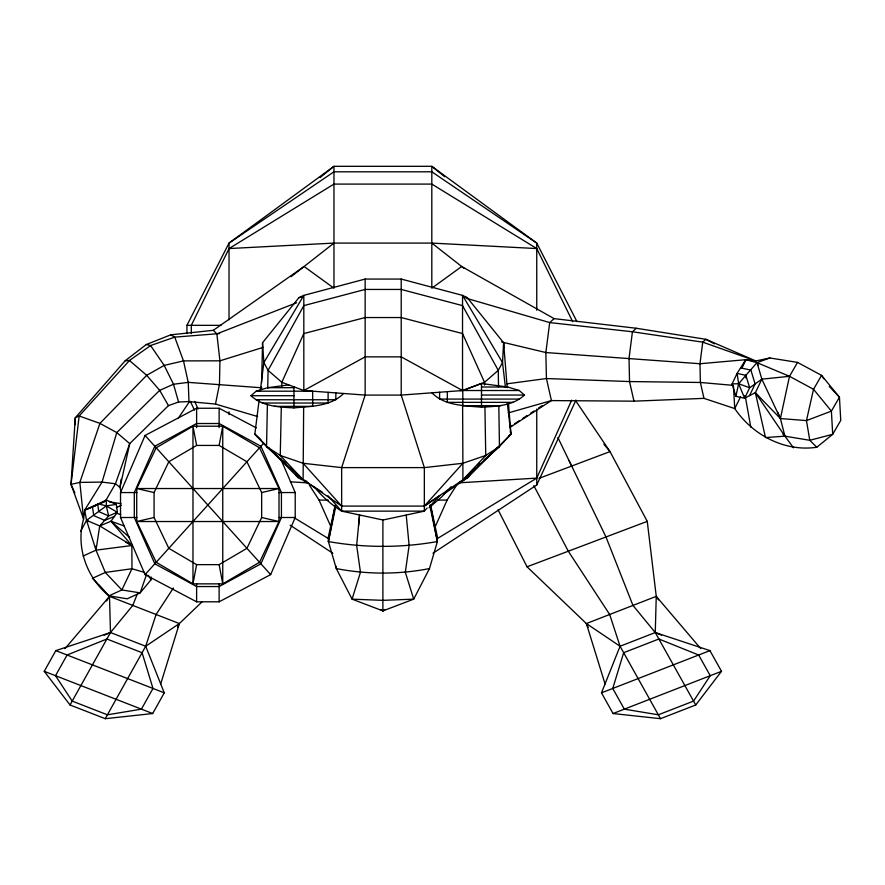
<?xml version="1.0" encoding="UTF-8"?>
<svg xmlns="http://www.w3.org/2000/svg" width="885" height="885" viewBox="0 0 885 885"><rect width="100%" height="100%" fill="white"/><g stroke="black" fill="none" stroke-linecap="round" stroke-linejoin="round"><path stroke-width="1.33" d="M96.034 546.1L96 550.149L105.304 572.44L121.864 589.941L140.151 592.884L151.036 579.786L151.213 577.042M508.421 402.763L510.944 434.159L499.461 446.549L462.899 479.814L424.346 506.087L341.654 506.087L303.101 479.814L303.655 407M267.403 404.379L266.54 446.549L303.101 479.814L322.273 492.137M267.735 388.05L268.089 370.361L303.82 305.624L365.14 289.439L401.215 289.439L462.534 305.624L498.266 370.361L498.52 386.69M281.297 407.144L280.257 455.454L303.101 479.814L306.94 481.34M281.74 386.435L281.828 382.298L303.82 333.568L365.14 317.549L401.215 317.549L462.534 333.568L484.526 382.298L484.571 385.052M261.462 389.378L261.529 386.634M261.617 382.519L262.557 342.727L298.887 297.681L303.82 295.38L365.14 279.063L401.215 279.063L462.534 295.38L467.269 297.681L503.598 342.727L507.216 387.763M575.449 400.418L610.008 451.604L647.256 521.376L656.25 596.357L655.265 632.543L695.721 704.98L660.509 718.686L613.051 713.542L601.49 692.844L620.053 646.249L609.677 614.5L568.303 551.2L533.832 485.644M508.886 412.753L551.41 400.584L633.959 401.17L703.962 398.361L734.738 408.56C752.593 435.033 784.685 452.058 816.8 447.257L832.708 434.303L840.75 420.386L839.445 397.199L821.568 375.373L797.54 362.396L769.828 357.971L755.856 360.958L745.745 359.697L737.094 373.393L732.094 383.88L735.866 396.314L744.639 398.261L744.783 395.706M745.734 377.873L745.867 375.328L757.018 362.651L769.828 357.971M146.589 574.387L140.151 592.884L127.219 598.791L108.932 595.848C86.752 577.96 75.49 546.598 83.599 519.019L71.021 484.36L75.247 417.797L125.227 360.715L146.313 344.519L170.739 334.84L213.329 330.315L304.086 266.507L333.966 288.178L333.966 166.314L431.814 166.314L536.752 243.087L576.965 321.653M358.558 525.601L359.576 514.915M359.542 515.203L356.655 545.47L360.46 572.252L352.075 599.156L382.895 610.893L413.704 599.156L429.479 568.568L437.378 541.543L437.378 536.764L430.608 505.191M74.86 492.989L71.021 484.36L79.163 415.983L129.464 360.494L150.594 345.548L174.743 337.13L219.58 333.568M259.084 400.396L254.836 434.159L266.54 446.549L278.775 457.147M260.279 390.938L263.841 362.584L262.557 342.727M121.123 479.261L119.995 487.381L121.134 492.536M263.188 347.363L219.923 360.826L183.494 360.892L164.19 365.405L146.7 375.317L99.928 423.384L79.849 482.391L83.599 519.019L84.661 510.125L106.399 500.08L116.289 504.395L117.417 512.315L108.656 515.922L99.728 525.911L96 550.149L83.068 556.057M196.614 564.641L192.974 583.857L222.755 583.857L259.537 562.285L279.007 521.53L279.007 488.531L259.537 447.788L222.755 426.205L192.974 426.205L156.202 447.788L136.721 488.531L136.721 521.53L156.202 562.285L192.974 583.857L192.974 426.205L196.614 445.432L168.803 461.749L154.078 492.558L154.078 517.504L168.803 548.324L196.614 564.641L219.126 564.641L246.937 548.324L261.661 517.504L261.661 492.558L246.937 461.749L219.126 445.432L196.614 445.432M219.126 445.432L222.755 426.205L222.755 583.857L219.126 564.641M406.237 515.203L409.124 545.47L405.319 572.252L413.704 599.156L382.895 600.351L352.075 599.156L336.3 568.568L328.401 541.543L335.282 505.302M105.403 501.175L115.448 483.752L129.73 443.606L168.46 405.618L178.56 402.011L188.981 401.569L215.486 404.069L219.469 384.223L219.923 360.826L216.858 333.866L213.329 330.315M430.497 505.302L437.378 541.543C401.403 547.97 364.377 547.97 328.401 541.543L335.736 506.629M335.172 505.191L328.401 536.764L328.401 541.543M735.866 396.314L738.654 383.747L737.094 373.393L745.867 375.328L749.65 387.763L744.639 398.261L738.654 383.747L745.867 375.328M436.626 539.374L437.378 536.764M160.65 684.072L179.367 623.56L202.112 601.8M137.286 594.012L132.783 605.428L110.492 632.543L55.81 650.619L44.25 671.317L70.037 704.98L105.238 718.686L145.693 646.249L156.081 614.5L173.371 588.027M280.479 458.297L295.214 492.558L295.214 517.504L270.655 574.608L219.126 601.811L196.614 601.811L145.074 574.608L120.526 517.504L120.526 492.558L145.074 435.453L196.614 408.25L219.126 408.25L256.274 427.864M434.911 527.394L447.102 500.091L456.638 485.08M436.526 539.076L536.752 478.11L571.666 400.164M432.964 553.247L536.752 484.98L575.969 400.12M744.639 398.261L749.54 395.617L755.104 383.957L761.841 379.156L789.497 376.313L813.525 389.289L831.391 411.116L832.708 434.303L809.775 440.299L784.929 436.172L765.492 437.577L755.381 392.697L761.841 379.156L757.018 362.651L745.745 359.697L699.969 363.735L545.857 352.54L501.585 341.975M177.564 627.288L179.367 623.56L109.497 596.357L65.003 648.628M572.672 321.653L536.752 248.563L431.814 184.091L333.966 184.091L229.027 248.563L191.304 325.337L191.304 333.568M740.59 396.801L734.738 408.56L733.499 386.734M186.934 333.568L186.934 325.337L229.027 243.087L333.966 166.314L320.049 177.586M80.668 531.166L86.553 520.347L106.277 505.91L116.289 504.395M70.037 704.98L110.492 632.543L109.497 596.357L106.554 600.992M105.238 718.686L152.696 713.542L164.256 692.844L145.693 646.249L110.492 632.543L104.198 635.142M797.54 362.396L789.497 376.313L780.404 418.55L784.929 436.172L793.524 447.799M178.007 418.616L189.534 401.558M261.562 387.774L188.239 382.375L173.504 384.234L159.698 390.351L116.787 432.588L102.063 482.093L84.661 510.125L86.553 520.347L99.728 525.911L111.001 521.254L117.417 512.315L106.277 505.91L97.638 503.687L98.766 511.607L108.656 515.922L106.277 505.91L106.399 500.08L103.246 502.116M444.071 493.885L467.656 477.634L470.057 474.338M695.721 704.98L721.496 671.317L709.936 650.619L655.265 632.543L632.963 605.428L605.982 536.963L557.893 437.555M427.09 508.056L424.346 511.143L383.006 520.004L341.654 511.143A62.227 32.767 34.1 0 1 314.197 486.684M451.084 486.717L442.046 496.551L429.059 507.758M498.819 405.739L499.461 446.549L485.743 455.454L462.899 463.275L424.346 506.087L439.756 495.5L430.287 505.899M145.074 574.608L263.575 443.308M459.304 482.513L467.656 477.634L510.944 434.159L507.282 403.095M508.93 436.006L510.944 434.159L510.214 431.581M466.251 298.234L549.696 322.583L632.432 331.775L702.734 342.152L755.856 360.958L705.909 339.309L636.359 328.269L554.098 318.633L549.696 322.583L545.857 352.54L546.432 378.537L551.41 400.584L510.003 427.4M636.359 328.269L632.432 331.775L629.025 358.425L629.534 381.557L633.959 401.17M343.568 393.482C330.747 406.591 310.934 406.27 293.953 407.897C279.129 407.045 262.436 406.547 250.986 395.717L256.174 391.192L267.712 387.685L288.731 384.887M477.911 465.112L479.969 463.342M484.073 459.802L499.461 446.549L497.027 447.744M291.032 276.739L333.966 243.087L431.814 243.087L536.752 248.563M431.88 392.807C444.701 405.916 464.514 405.595 481.495 407.222C496.319 406.37 513.012 405.872 524.462 395.042L519.274 390.517L507.736 387.01L481.495 383.515L462.8 390.517L401.215 395.086L365.14 395.086L303.82 390.528L281.828 382.298L268.089 370.361L263.841 362.584L303.82 295.38L303.82 390.528L306.177 390.528M145.693 646.249L179.367 623.56M509.904 426.902L512.205 425.386M514.495 423.871L519.086 420.851M522.537 418.572L527.128 415.552M530.569 413.284L534.009 411.005M538.6 407.985L542.051 405.717M380.616 609.477L382.895 610.893L385.163 609.477M303.82 390.528L365.14 356.865L401.215 356.865L462.534 390.528L484.526 382.298L498.266 370.361L502.514 362.584L503.598 342.727L503.698 348.214M749.54 395.617L755.381 392.697L780.404 418.55L806.456 420.596L831.391 411.116L839.445 397.199L829.234 386.38M116.4 507.57L121.267 505.269M100.669 503.322L104.22 501.718M98.08 504.339L84.661 510.125L95.934 505.479M100.525 503.277L104.187 501.706M96.111 505.302L92.471 506.795L93.721 515.601L104.707 520.391L114.43 516.386M216.858 333.866L296.652 302.736M498.056 509.716L527.04 566.798L586.379 623.56L656.25 596.357L700.743 648.628M605.097 684.072L586.379 623.56L620.053 646.249L655.265 632.543L661.549 635.142M601.49 692.844L709.936 650.619M613.051 713.542L721.496 671.317M527.04 566.798L647.256 521.376M539.031 478.354L610.008 451.604L603.869 444.148M154.078 517.504L136.721 521.53L279.007 521.53L261.661 517.504M261.661 492.558L279.007 488.531L136.721 488.531L154.078 492.558M298.887 297.681L301.542 297.083M71.021 484.36L79.849 482.391L102.063 482.093L115.448 483.752L119.995 487.381L129.73 443.606L116.787 432.588L99.928 423.384L79.163 415.983L75.247 417.797L75.28 424.678M429.479 568.568C398.781 574.575 367.01 574.575 336.3 568.568L336.3 566.345M506.983 383.824L546.432 378.537L629.534 381.557L700.378 382.475L733.422 385.373M98.335 584.089L108.932 595.848L121.864 589.941L131.965 568.734L131.865 545.536L96 550.149L86.553 520.347L88.688 521.564M462.601 404.257L462.899 463.275L424.346 467.612L341.654 467.612L303.101 463.275L280.257 455.454L266.54 446.549L268.985 447.744M459.072 482.823L536.752 478.11M229.027 248.563L333.966 243.087M125.227 360.715L129.464 360.494L146.7 375.317L159.698 390.351L168.46 405.618M732.094 383.88L738.654 383.747L749.65 387.763L755.104 383.957L750.911 370.14L741.154 367.983M186.934 325.337L220.951 325.337M481.495 387.01L507.736 387.01M267.712 387.685L293.953 387.685M459.813 390.528L462.534 390.528L462.534 295.38L502.514 362.584L505.379 386.889M519.274 390.517L462.8 390.517L462.8 405.684L501.087 405.684M256.174 391.192L312.648 391.192L312.648 406.359L274.361 406.359M481.495 395.042L524.462 395.042M250.986 395.717L293.953 395.717M519.274 399.08L439.602 399.08L439.602 392.232M256.174 399.755L335.835 399.755L335.835 392.907M513.256 402.354L447.334 402.354L447.334 391.657M262.192 403.029L328.114 403.029L328.114 392.343M120.526 492.558L136.943 492.558M278.797 492.558L295.214 492.558M309.33 485.08L319.042 500.091L328.379 500.091M437.754 500.091L447.102 500.091M327.937 495.711L341.654 511.143L424.346 511.143L424.346 467.612L401.215 395.086L401.215 279.063M120.526 517.504L136.943 517.504M278.797 517.504L295.214 517.504M786.765 376.191L789.497 376.313L757.018 362.651L758.047 365.151M290.357 481.827L308.08 482.9M109.331 501.806L121.079 503.698M464.614 297.083L467.269 297.681M146.313 344.519L150.594 345.548L164.19 365.405L173.504 384.234L178.56 402.011M144.509 572.418L131.965 568.734L105.304 572.44L92.372 578.347L97.339 583.126M215.486 404.069L257.612 416.547M115.603 513.012L120.791 514.594M125.913 542.251L131.865 545.536L111.001 521.254L123.756 525.823M55.81 650.619L164.256 692.844M44.25 671.317L152.696 713.542M714.427 343.845L705.909 339.309L702.734 342.152L699.969 363.735L700.378 382.475L703.962 398.361M554.098 318.633L461.693 266.507L431.814 288.178L431.814 166.314L444.668 176.723M170.739 334.84L174.743 337.13L183.494 360.892L188.239 382.375L188.981 401.569M301.708 479.725L298.134 477.634L270.235 449.613M304.097 481.119L307.67 483.21M293.886 517.559L329.253 539.076M99.728 525.911L131.865 545.536M290.147 525.181L332.815 553.247M431.814 243.087L463.873 268.21M280.81 458.906L285.899 463.32M111.001 521.254L129.542 537.394M260.876 439.701L254.836 434.159L266.385 445.752M782.959 434.281L784.929 436.172L755.381 392.697M816.8 447.257L809.775 440.299L806.456 420.596L813.525 389.289L821.568 375.373L823.747 378.769M145.074 435.453L270.655 574.608M303.101 463.275L341.654 506.087M295.734 474.338L298.134 477.634L298.134 475.156M656.25 596.357L658.462 599.842M148.359 575.361L151.036 579.786M620.053 646.249L660.509 718.686M571.71 466.041L569.055 460.565M586.379 623.56L588.182 627.288M761.841 379.156L780.404 418.55L777.793 412.355M190.397 401.37L194.434 410.109M194.689 401.425L198.063 408.97M319.042 500.091L331.222 527.394M429.767 505.28L437.378 541.543M745.292 396.403L750.757 427.046M484.936 407.144L485.743 455.454L462.899 479.814L462.899 463.275M536.752 310.259L536.752 243.087L431.814 171.801L333.966 171.801L229.027 243.087L229.027 319.85M536.752 409.069L536.752 484.98M481.495 383.515L481.495 407.222M467.656 475.179L467.656 477.634M382.895 519.55L382.895 610.893M365.14 279.063L365.14 395.086L341.654 467.612L341.654 511.143M293.953 386.834L293.953 407.897M229.027 411.835L229.027 414.6M219.126 408.25L219.126 427.632M219.126 583.801L219.126 601.811M196.614 408.25L196.614 427.632M196.614 583.801L196.614 601.811M623.659 652.71L612.763 688.453L624.323 709.15L658.34 714.803L693.552 701.097L710.235 675.709L698.674 655.011L658.871 639.003L623.659 652.71M154.82 446.25L134.299 492.558L134.299 517.504L154.82 563.811L196.614 586.545L219.126 586.545L260.92 563.811L281.43 517.504L281.43 492.558L260.92 446.25L219.126 423.517L196.614 423.517L154.82 446.25M745.745 359.697L741.641 368.315L745.745 359.697M67.072 655.011L55.512 675.709L72.194 701.097L107.406 714.803L141.423 709.15L152.983 688.453L142.087 652.71L106.875 639.003L67.072 655.011"/></g></svg>
